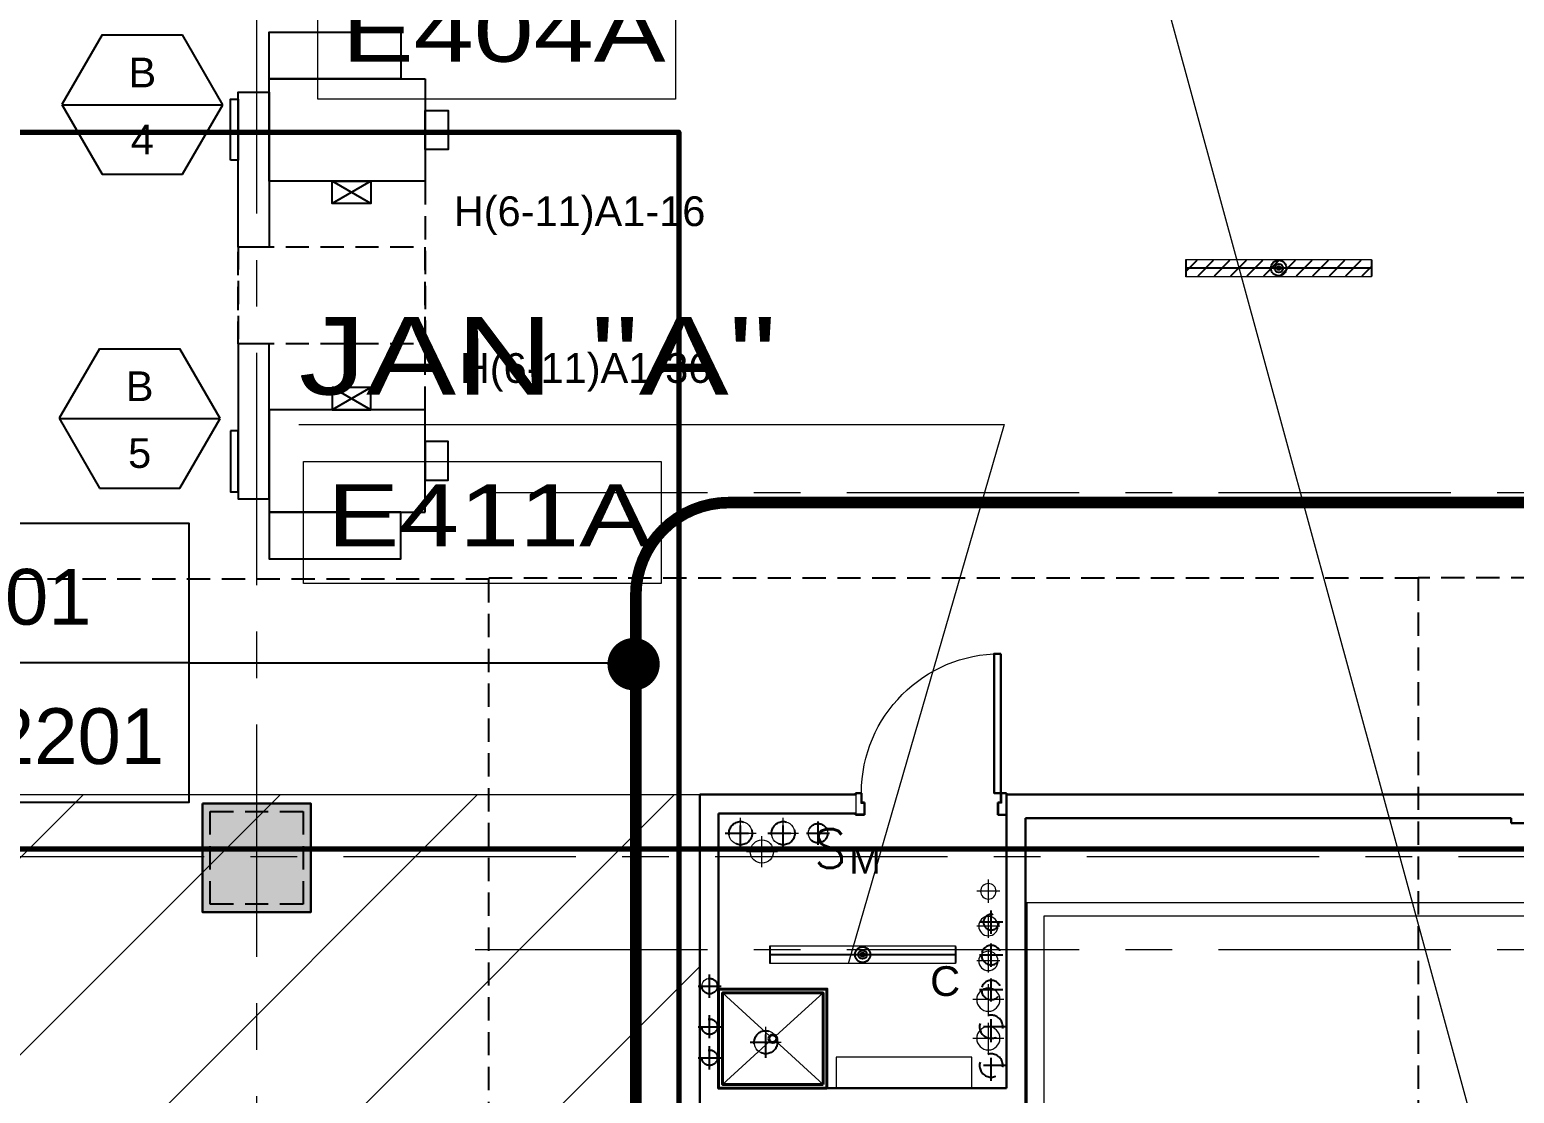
# Model space of a CAD drawing. Header units: inches. Extents: x -26500 to 0, y -3347 to 2257.
# Drawn here: x -23999.6 to -23616.2, y 866 to 1140.7 of the extents above; entities that cross this region are included whole.
import ezdxf
from ezdxf.enums import TextEntityAlignment as Align

# ---------------------------------------------------------------- set-up
doc = ezdxf.new("R2010")
doc.units = ezdxf.units.IN
doc.header["$LTSCALE"] = 48
doc.header["$MEASUREMENT"] = 0
for name, pattern in [('A104$0$CENTER', [2, 1.25, -0.25, 0.25, -0.25]), ('DASHED2', [0.375, 0.25, -0.125]), ('HIDDEN2', [0.1875, 0.125, -0.0625]), ('NB - 5th floor_plan$0$HIDDEN2', [0.1875, 0.125, -0.0625])]:
    doc.linetypes.add(name, pattern=pattern)
for name, color, linetype in [('A-Detl-Iden', 3, 'Continuous'), ('A104$0$A-ANNO-PATT-1-4', 8, 'Continuous'), ('A104$0$A-AREA-IDEN', 8, 'Continuous'), ('A104$0$A-COLS-COL1-4', 8, 'Continuous'), ('A104$0$A-DOOR', 8, 'Continuous'), ('A104$0$A-DOOR-FRAM', 8, 'Continuous'), ('A104$0$A-FLOR-HLAREAS7-11', 8, 'Continuous'), ('A104$0$A-FLOR-PFIX', 8, 'Continuous'), ('A104$0$A-FLOR-SLEEVE', 8, 'Continuous'), ('A104$0$A-FLOR-SPCL', 8, 'Continuous'), ('A104$0$A-GRID-GRDP0-15', 8, 'Continuous'), ('A104$0$A-WALL-FULL-INTR', 8, 'Continuous'), ('A104$0$M-CONC-PAD', 8, 'Continuous'), ('A104$0$M-HVAC', 8, 'Continuous'), ('A604$0$A-FLOR-SLEEVE', 8, 'Continuous'), ('A604$0$br604_br604 - E-Lite', 3, 'Continuous'), ('ANNTEXT', 6, 'Continuous'), ('E-FIRE', 234, 'Continuous'), ('E-Lite', 53, 'Continuous'), ('E-Lite-Emer', 13, 'Continuous'), ('E-Lite-Swch @ 96', 53, 'Continuous'), ('E-Powr-Circ', 232, 'Continuous'), ('E-TEXT', 6, 'Continuous'), ('G-Anno', 6, 'Continuous'), ('G-TEXT', 6, 'Continuous'), ('M-HVAC-blck', 6, 'Continuous'), ('M-HVAC-clrn', 1, 'HIDDEN2'), ('M-HVAC-EQPM-FPTD', 94, 'Continuous'), ('M-HVAC-FUTR', 4, 'HIDDEN2'), ('M-HVAC-Supp', 93, 'Continuous'), ('M-HVAC-TEXT', 6, 'Continuous'), ('NB - 5th floor_plan$0$STCCOLS1', 1, 'NB - 5th floor_plan$0$HIDDEN2'), ('NB - 5th floor_plan$0$STCCOLS2', 1, 'NB - 5th floor_plan$0$HIDDEN2'), ('NB - 5th floor_plan$0$STDROPS', 1, 'NB - 5th floor_plan$0$HIDDEN2'), ('NB - 5th floor_plan$0$STWETSTACK', 1, 'NB - 5th floor_plan$0$HIDDEN2'), ('XREF', 7, 'Continuous')]:
    doc.layers.add(name, color=color, linetype=linetype)
doc.layers.add('E-Fire-Covr', color=240, linetype='Continuous', lineweight=70, plot=False)
doc.styles.add('A104$0$Arial', font='arial.ttf', dxfattribs={"height": 0.07683851047904193})
doc.styles.add('A104$0$style-Arial', font='arial.ttf')
doc.styles.add('M08', font='arial.ttf', dxfattribs={"height": 7.68})
doc.styles.add('M10', font='arial.ttf', dxfattribs={"height": 9.6})
doc.styles.add('MAMEP ANNO', font='arial.ttf', dxfattribs={"height": 0.1015625})
doc.styles.add('P10', font='arial.ttf', dxfattribs={"height": 0.1})
doc.styles.get("Standard").update_dxf_attribs({"font": 'simplex.shx'})

# ---------------------------------------------------------------- blocks, each defined once
blk = doc.blocks.new('A104')
at = {"layer": 'A104$0$A-FLOR-HLAREAS7-11', "lineweight": 0}
h = blk.add_hatch(dxfattribs=at)
h.set_pattern_fill('HATCH', color=256, style=0, pattern_type=2)
h.set_pattern_definition([(45, (-24101.187073, 216.818869), (-25.45584412271571, 25.45584412271571), [])])
h.paths.add_polyline_path([(-23826.56542270474, 943.1574366190472), (-23826.56548419212, 543.909702867517), (-24212.19703710722, 543.909702867517), (-24036.51190609788, 943.1574223677019)])
at = {"layer": 'A104$0$A-ANNO-PATT-1-4', "lineweight": 30, "extrusion": (0, 0, -1)}
blk.add_solid([(23955.02362195713, 940.7999763187863), (23927.02362195713, 940.7999763187863), (23955.02362195713, 912.7999763187863), (23927.02362195713, 912.7999763187863)], dxfattribs=at)
at = {"layer": 'A104$0$A-AREA-IDEN', "lineweight": 13}
blk.add_line((-23930.16122332035, 1038.715511837473, 0.2065939808425978), (-23773.24600278742, 1038.715511837473, 0.2065939808425978), dxfattribs=at)
at = {"layer": 'A104$0$A-AREA-IDEN', "lineweight": 0, "elevation": 0.2065939808425978, "flags": 128}
for points in [[(-23760.57684391806, 1163.868575055185), (-23710.40531383456, 1163.868575055185), (-23628.21913220799, 862.6629334324953)], [(-23773.24600278742, 1038.715511837473), (-23747.93573956754, 1038.715511837473), (-23788.21603808939, 899.4073210480833)]]:
    blk.add_lwpolyline(points, dxfattribs=at)
at = {"layer": 'A104$0$A-AREA-IDEN', "lineweight": 13}
for points in [[(-23925.23607357159, 1154.351842771721, 0.2065939808425978), (-23832.79808144561, 1154.351842771721, 0.2065939808425978), (-23832.79808144561, 1122.822315212665, 0.2065939808425978), (-23925.23607357159, 1122.822315212665, 0.2065939808425978)], [(-23928.96142017074, 1029.198779554009, 0.2065939808425978), (-23836.52342804476, 1029.198779554009, 0.2065939808425978), (-23836.52342804476, 997.6692519949536, 0.2065939808425978), (-23928.96142017074, 997.6692519949536, 0.2065939808425978)]]:
    blk.add_3dface(points, dxfattribs=at)
at = {"layer": 'A104$0$A-COLS-COL1-4', "lineweight": 30}
blk.add_3dface([(-23955.02362195713, 940.7999763187863), (-23927.02362195713, 940.7999763187863), (-23927.02362195713, 912.7999763187863), (-23955.02362195713, 912.7999763187863)], dxfattribs=at)
at = {"layer": 'A104$0$A-DOOR', "lineweight": 0, "extrusion": (0, 0, -1)}
blk.add_arc((23748.80159900138, 943.5322598464996), 35.99999999999905, 0, 90, dxfattribs=at)
at = {"layer": 'A104$0$A-DOOR', "lineweight": 30}
blk.add_3dface([(-23748.80159902336, 979.5322598497409), (-23750.55159902336, 979.5322598497409), (-23750.55159902336, 943.5322598497409), (-23748.80159902336, 943.5322598497409)], dxfattribs=at)
at = {"layer": 'A104$0$A-DOOR-FRAM', "lineweight": 30}
for p, q in [((-23786.30297037379, 943.5324389206909), (-23784.80198612182, 943.5324389206909)), ((-23786.30297037379, 943.5324389206909), (-23786.30297037379, 943.1574389206909)), ((-23784.80198612182, 943.5324389206909), (-23784.80198612182, 941.1101948262027)), ((-23747.30100186985, 943.5324389206909), (-23748.80198612182, 943.5324389206909)), ((-23748.80198612182, 943.5324389206909), (-23748.80198612182, 941.1101948262027)), ((-23747.30100186985, 943.5324389206909), (-23747.30100186985, 943.1574389206909)), ((-23784.80198612182, 941.1101948262027), (-23784.05149399583, 941.1101948262027)), ((-23784.05149399583, 941.1101948262027), (-23784.05149399583, 937.910695662449)), ((-23748.80198612182, 941.1101948262027), (-23749.5524782478, 941.1101948262027)), ((-23749.5524782478, 941.1101948262027), (-23749.5524782478, 937.9074389206909)), ((-23786.30297037379, 937.910695662449), (-23786.30297037379, 938.285695662449)), ((-23784.05149399583, 937.910695662449), (-23786.30297037379, 937.910695662449)), ((-23749.5524782478, 937.9074389206909), (-23747.30100186985, 937.9074389206909)), ((-23747.30100186985, 937.9074389206909), (-23747.30100186985, 938.2824389206909))]:
    blk.add_line(p, q, dxfattribs=at)
at = {"layer": 'A104$0$A-DOOR-FRAM', "lineweight": 13}
for p, q in [((-23786.15287194859, 943.3823404954941), (-23784.95208454702, 943.3823404954941)), ((-23786.15287194859, 943.3823404954941), (-23786.15287194859, 943.1574389206909)), ((-23784.95208454702, 943.3823404954941), (-23784.95208454702, 940.9600964010059)), ((-23747.45110029505, 943.3823404954941), (-23748.65188769662, 943.3823404954941)), ((-23748.65188769662, 943.3823404954941), (-23748.65188769662, 940.9600964010059)), ((-23747.45110029505, 943.3823404954941), (-23747.45110029505, 943.1574389206909)), ((-23786.30297037379, 943.1574389206909), (-23786.15287194859, 943.1574389206909)), ((-23784.95208454702, 940.9600964010059), (-23784.20159242103, 940.9600964010059)), ((-23784.20159242103, 940.9600964010059), (-23784.20159242103, 938.0607940876458)), ((-23748.65188769662, 940.9600964010059), (-23749.40237982261, 940.9600964010059)), ((-23749.40237982261, 940.9600964010059), (-23749.40237982261, 938.0575373458878)), ((-23747.30100186985, 943.1574389206909), (-23747.45110029505, 943.1574389206909)), ((-23786.15287194859, 938.285695662449), (-23786.30297037379, 938.285695662449)), ((-23786.15287194859, 938.0607940876458), (-23786.15287194859, 938.285695662449)), ((-23784.20159242103, 938.0607940876458), (-23786.15287194859, 938.0607940876458)), ((-23749.40237982261, 938.0575373458878), (-23747.45110029505, 938.0575373458878)), ((-23747.45110029505, 938.0575373458878), (-23747.45110029505, 938.2824389206909)), ((-23747.45110029505, 938.2824389206909), (-23747.30100186985, 938.2824389206909))]:
    blk.add_line(p, q, dxfattribs=at)
at = {"layer": 'A104$0$A-FLOR-HLAREAS7-11', "lineweight": 0}
blk.add_3dface([(-23826.56542270474, 943.1574366190472), (-23826.56548419212, 543.909702867517), (-24212.19703710722, 543.909702867517), (-24036.51190609788, 943.1574223677019)], dxfattribs=at)
at = {"layer": 'A104$0$A-FLOR-PFIX', "lineweight": 0}
for p, q in [((-23820.69610058025, 891.9021878419771), (-23808.45352912683, 880.7673924029211)), ((-23794.7175197067, 891.9021878419771), (-23806.94444128465, 880.7816261905507)), ((-23808.46120362836, 879.4021089468786), (-23820.69610058025, 868.2742935777399)), ((-23806.96009116013, 879.4090890167936), (-23794.7175197067, 868.2742935777399))]:
    blk.add_line(p, q, dxfattribs=at)
at = {"layer": 'A104$0$A-FLOR-PFIX', "lineweight": 40, "extrusion": (0, 0, -1)}
blk.add_circle((23807.70681014348, 880.0882407098584), 1.010506831928357, dxfattribs=at)
at = {"layer": 'A104$0$A-FLOR-PFIX', "lineweight": 40}
for points in [[(-23793.7175197067, 867.2742935777399), (-23821.69610058025, 867.2742935777399), (-23821.69610058025, 892.9021878419769), (-23793.7175197067, 892.9021878419769)], [(-23794.7175197067, 868.2742935777399), (-23820.69610058025, 868.2742935777399), (-23820.69610058025, 891.9021878419771), (-23794.7175197067, 891.9021878419771)]]:
    blk.add_3dface(points, dxfattribs=at)
at = {"layer": 'A104$0$A-FLOR-SLEEVE', "lineweight": 0}
for p, q in [((-23816.02362201405, 929.1574136608539), (-23816.02362201405, 937.1574136608539)), ((-23805.02362201405, 929.1574136608539), (-23805.02362201405, 937.1574136608539)), ((-23796.02362201405, 930.1574136608536), (-23796.02362201405, 936.1574136608536)), ((-23820.02362201405, 933.1574136608539), (-23812.02362201405, 933.1574136608539)), ((-23810.52362201405, 924.4074136608538), (-23810.52362201405, 932.4074136608538)), ((-23809.02362201405, 933.1574136608539), (-23801.02362201405, 933.1574136608539)), ((-23799.02362201405, 933.1574136608536), (-23793.02362201405, 933.1574136608536)), ((-23814.52362201405, 928.4074136608538), (-23806.52362201405, 928.4074136608538)), ((-23752.02362201405, 915.1574136608536), (-23752.02362201405, 921.1574136608536)), ((-23749.02362201405, 918.1574136608536), (-23755.02362201405, 918.1574136608536)), ((-23749.02362201405, 909.1574136608538), (-23755.02362201405, 909.1574136608538)), ((-23752.02362201405, 906.1574136608538), (-23752.02362201405, 912.1574136608538)), ((-23752.02362201405, 897.1574136608536), (-23752.02362201405, 903.1574136608536)), ((-23749.02362201405, 900.1574136608536), (-23755.02362201405, 900.1574136608536)), ((-23827.02362201334, 893.6574136608535), (-23821.02362201334, 893.6574136608535)), ((-23824.02362201334, 890.6574136608535), (-23824.02362201334, 896.6574136608535)), ((-23752.02362201405, 886.1574136608536), (-23752.02362201405, 894.1574136608536)), ((-23748.02362201405, 890.1574136608536), (-23756.02362201405, 890.1574136608536)), ((-23809.52362201308, 875.1574136608535), (-23809.52362201308, 883.1574136608535)), ((-23752.02362201405, 876.1574136608535), (-23752.02362201405, 884.1574136608535)), ((-23813.52362201308, 879.1574136608535), (-23805.52362201308, 879.1574136608535)), ((-23748.02362201405, 880.1574136608535), (-23756.02362201405, 880.1574136608535))]:
    blk.add_line(p, q, dxfattribs=at)
at = {"layer": 'A104$0$A-FLOR-SLEEVE', "lineweight": 13}
for centre, radius in [((-23816.02362201405, 933.1574136608539), 3), ((-23805.02362201405, 933.1574136608539), 3), ((-23796.02362201405, 933.1574136608536), 2.5), ((-23810.52362201405, 928.4074136608538), 3), ((-23824.02362201334, 893.6574136608535), 2), ((-23809.52362201308, 879.1574136608535), 3)]:
    blk.add_circle(centre, radius, dxfattribs=at)
at = {"layer": 'A104$0$A-FLOR-SLEEVE', "lineweight": 13, "extrusion": (0, 0, -1)}
for centre, radius in [((23752.02362201405, 918.1574136608536), 2), ((23752.02362201405, 909.1574136608538), 2.5), ((23752.02362201405, 900.1574136608536), 2.5), ((23752.02362201405, 890.1574136608536), 3), ((23752.02362201405, 880.1574136608535), 3)]:
    blk.add_circle(centre, radius, dxfattribs=at)
at = {"layer": 'A104$0$A-FLOR-SPCL', "lineweight": 13}
blk.add_3dface([(-23791.30374852614, 867.2742932288487), (-23756.30374852614, 867.2742932288487), (-23756.30374852614, 875.2742932288487), (-23791.30374852614, 875.2742932288487)], dxfattribs=at)
at = {"layer": 'A104$0$A-GRID-GRDP0-15', "linetype": 'A104$0$CENTER', "lineweight": 0}
for p, q in [((-23941.02362203524, 2113.236184367351), (-23941.02362198513, -676.9049304466453)), ((-23884.56308005413, 1021.16966543879), (-20452.75765742801, 1021.16966543879)), ((-24110.5720660874, 927.1574136608536), (-20437.53836367614, 927.1574136608536)), ((-23884.56308005413, 903.1574136608535), (-20364.93221050551, 903.1574136608535))]:
    blk.add_line(p, q, dxfattribs=at)
at = {"layer": 'A104$0$A-WALL-FULL-INTR', "lineweight": 30}
for p, q in [((-23826.56545204271, 752.6610956915483), (-23826.56542270474, 943.1574366190472)), ((-23786.15287194859, 943.1574400568308), (-23826.56542278175, 943.1574223677019)), ((-23747.30100186985, 943.1574389206982), (-23747.30376587635, 867.2742932305916)), ((-23558.27523343719, 943.1574161568224), (-23747.30100186985, 943.1574388307346)), ((-23821.69337988278, 938.2853855057512), (-23786.15287194859, 938.2853855057512)), ((-23821.69337988278, 867.2742933479583), (-23821.69337988278, 938.2853855057512)), ((-23617.02362194211, 937.0324254568013), (-23742.4310840461, 937.0324916377505)), ((-23742.43108404611, 937.032492033546), (-23742.43035979764, 783.6611561943397)), ((-23617.02362194211, 935.7823944042432), (-23617.02362194211, 937.0323944042434)), ((-23593.02376481443, 935.7823818422974), (-23617.02362194211, 935.7823944042432)), ((-23821.69337988278, 867.2742933479583), (-23747.30374852614, 867.2742932305916))]:
    blk.add_line(p, q, dxfattribs=at)
at = {"layer": 'A104$0$A-WALL-FULL-INTR', "lineweight": 13}
blk.add_line((-23786.15287194859, 938.2853855057512), (-23786.15287194859, 943.1574398894799), dxfattribs=at)
at = {"layer": 'A104$0$M-CONC-PAD', "lineweight": 0}
blk.add_3dface([(-23543.08241884964, 915.1574283643353), (-23742.08241884964, 915.1574283643353), (-23742.08241884964, 827.1574283643353), (-23543.08241884964, 827.1574283643353)], dxfattribs=at)
at = {"layer": 'A104$0$M-HVAC', "lineweight": 13}
blk.add_3dface([(-23737.65337150284, 911.8038870017481), (-23547.08241884964, 911.8038870017481), (-23547.08241884964, 831.1574283643353), (-23737.65337150284, 831.1574283643353)], dxfattribs=at)
at = {"layer": 'A104$0$A-AREA-IDEN', "lineweight": 30, "style": 'A104$0$style-Arial', "width": 1.246875153404916}
blk.add_text('E404A', height=15.99999803149606, dxfattribs=at).set_placement((-23919.05201845348, 1132.465031748098, 0.2065939808425978))
at = {"layer": 'A104$0$A-AREA-IDEN', "lineweight": 13, "style": 'A104$0$style-Arial', "width": 1.246875153404916}
blk.add_text('E411A', height=15.99999803149606, dxfattribs=at).set_placement((-23922.77736505263, 1007.311968530387, 0.2065939808425978))
at = {"layer": 'A104$0$A-AREA-IDEN', "lineweight": 13, "insert": (-23930.16220757232, 1046.194515774481, 0.2065939808425978), "char_height": 19.99999606299212, "attachment_point": 7, "line_spacing_factor": 0.5999999999999999, "style": 'A104$0$Arial'}
blk.add_mtext('\\H1x;\\W1.24688;JAN "A"', dxfattribs=at)
blk = doc.blocks.new('NB - 5th floor_plan')
at = {"layer": 'NB - 5th floor_plan$0$STCCOLS1', "color": 1, "linetype": 'NB - 5th floor_plan$0$HIDDEN2'}
blk.add_lwpolyline([(-23953.02362195713, 938.7999763187863), (-23929.02362195713, 938.7999763187863), (-23929.02362195713, 914.7999763187863), (-23953.02362195713, 914.7999763187863)], close=True, dxfattribs=at)
at = {"layer": 'NB - 5th floor_plan$0$STCCOLS2', "color": 1, "linetype": 'NB - 5th floor_plan$0$HIDDEN2'}
blk.add_lwpolyline([(-23955.02362195713, 940.7999763187863), (-23927.02362195713, 940.7999763187863), (-23927.02362195713, 912.7999763187863), (-23955.02362195713, 912.7999763187863)], close=True, dxfattribs=at)
at = {"layer": 'NB - 5th floor_plan$0$STDROPS', "color": 1, "linetype": 'NB - 5th floor_plan$0$HIDDEN2'}
blk.add_line((-23881.02362201582, 999.1574164483659), (-23641.0236218913, 999.157416450143), dxfattribs=at)
blk.add_lwpolyline([(-24070.86888474756, 830.7999763187863), (-23881.02362203084, 830.7999763187863), (-23881.02362203084, 998.7999763187863), (-24157.59385237973, 998.7999763187863), (-24205.57165567015, 890.4431465005995), (-24070.86888474756, 830.7999763187863), (-24205.57165567015, 890.4431465006002)], dxfattribs=at)
blk.add_lwpolyline([(-23641.0236218913, 831.1574164492545), (-23521.02362189314, 831.1574164492545), (-23521.02362189314, 999.1574164492545), (-23641.0236218913, 999.1574164492545)], close=True, dxfattribs=at)
at = {"layer": 'NB - 5th floor_plan$0$STWETSTACK', "color": 1, "linetype": 'NB - 5th floor_plan$0$HIDDEN2'}
for p, q in [((-23816.02226305006, 929.1568119440523, -0.00626597415920496), (-23816.02226305006, 937.1568119440523, -0.00626597415920496)), ((-23805.02226305006, 929.1568119440523, -0.00626597415920496), (-23805.02226305006, 937.1568119440523, -0.00626597415920496)), ((-23796.02226305006, 930.156811944052, -0.006265974159167662), (-23796.02226305006, 936.156811944052, -0.006265974159167662)), ((-23820.02226305006, 933.1568119440523, -0.00626597415920496), (-23812.02226305006, 933.1568119440523, -0.00626597415920496)), ((-23809.02226305006, 933.1568119440523, -0.00626597415920496), (-23801.02226305006, 933.1568119440523, -0.00626597415920496)), ((-23799.02226305006, 933.156811944052, -0.006265974159167662), (-23793.02226305006, 933.156811944052, -0.006265974159167662)), ((-23751.30211977573, 907.1568119440519, -0.006265974159126184), (-23751.30211977573, 913.1568119440519, -0.006265974159126184)), ((-23748.30211977573, 910.1568119440519, -0.006265974159126184), (-23754.30211977573, 910.1568119440519, -0.006265974159126184)), ((-23748.30211977573, 901.6568119440519, -0.00626597415920496), (-23754.30211977573, 901.6568119440519, -0.00626597415920496)), ((-23751.30211977573, 898.6568119440519, -0.00626597415920496), (-23751.30211977573, 904.6568119440519, -0.00626597415920496)), ((-23827.02226304935, 893.6568119440519, -0.006265974159338191), (-23821.02226304935, 893.6568119440519, -0.006265974159338191)), ((-23824.02226304935, 890.6568119440519, -0.006265974159338191), (-23824.02226304935, 896.6568119440519, -0.006265974159338191)), ((-23751.30211977573, 889.6568119440519, -0.00626597415920496), (-23751.30211977573, 895.6568119440519, -0.00626597415920496)), ((-23748.30211977573, 892.6568119440519, -0.00626597415920496), (-23754.30211977573, 892.6568119440519, -0.00626597415920496)), ((-23824.02226304917, 880.1657195102609, -0.00626597415920496), (-23824.02226304917, 886.1657195102609, -0.00626597415920496)), ((-23751.3021197762, 879.1568119440519, -0.006265974159192768), (-23751.3021197762, 887.1568119440519, -0.006265974159192768)), ((-23827.02226304917, 883.1657195102609, -0.00626597415920496), (-23821.02226304917, 883.1657195102609, -0.00626597415920496)), ((-23809.52226304909, 875.1568119440519, -0.006265974159242257), (-23809.52226304909, 883.1568119440519, -0.006265974159242257)), ((-23747.3021197762, 883.1568119440519, -0.006265974159192768), (-23755.3021197762, 883.1568119440519, -0.006265974159192768)), ((-23813.52226304909, 879.1568119440519, -0.006265974159242257), (-23805.52226304909, 879.1568119440519, -0.006265974159242257)), ((-23827.02226304902, 875.1568119440519, -0.006265974159338191), (-23821.02226304902, 875.1568119440519, -0.006265974159338191)), ((-23824.02226304902, 872.1568119440519, -0.006265974159338191), (-23824.02226304902, 878.1568119440519, -0.006265974159338191)), ((-23751.3021197762, 869.1568119440519, -0.006265974159199929), (-23751.3021197762, 877.1568119440519, -0.006265974159199929)), ((-23747.3021197762, 873.1568119440519, -0.006265974159199929), (-23755.3021197762, 873.1568119440519, -0.006265974159199929))]:
    blk.add_line(p, q, dxfattribs=at)
for centre, radius in [((-23816.02226305006, 933.1568119440523, -0.00626597415920496), 3), ((-23805.02226305006, 933.1568119440523, -0.00626597415920496), 3), ((-23796.02226305006, 933.156811944052, -0.006265974159167662), 2.5), ((-23824.02226304935, 893.6568119440519, -0.006265974159338191), 2), ((-23824.02226304917, 883.1657195102609, -0.00626597415920496), 2), ((-23809.52226304909, 879.1568119440519, -0.006265974159242257), 3), ((-23824.02226304902, 875.1568119440519, -0.006265974159338191), 2)]:
    blk.add_circle(centre, radius, dxfattribs=at)
at = {"layer": 'NB - 5th floor_plan$0$STWETSTACK', "color": 1, "linetype": 'NB - 5th floor_plan$0$HIDDEN2', "extrusion": (0, 0, -1)}
for centre, radius in [((23751.30211977573, 910.1568119440519, 0.006265974159126184), 2), ((23751.30211977573, 901.6568119440519, 0.00626597415920496), 2.5), ((23751.30211977573, 892.6568119440519, 0.00626597415920496), 2.5), ((23751.3021197762, 883.1568119440519, 0.006265974159192768), 3), ((23751.3021197762, 873.1568119440519, 0.006265974159199929), 3)]:
    blk.add_circle(centre, radius, dxfattribs=at)
blk = doc.blocks.new('A$C420D110D')
blk.add_line((47.99999085984382, 24.00000297487713), (-9.140156180365011e-06, 24.00000297487713))
blk.add_lwpolyline([(-9.140156180365011e-06, 48.00000297487713), (-9.140156180365011e-06, 2.974877133965492e-06), (47.99999085984382, 2.974877133965492e-06), (47.99999085984382, 48.00000297487713)], close=True)
at = {"layer": 'G-TEXT', "color": 6, "style": 'P10'}
for tag, p in [('M3.01', (23.75539685604235, 35.39996080418132)), ('01', (24.32681915413923, 11.39996080418132))]:
    blk.add_attdef(tag, text='', height=9.6, dxfattribs=at).set_placement(p, align=Align.MIDDLE)
blk = doc.blocks.new('A604')
at = {"layer": 'A604$0$A-FLOR-SLEEVE', "lineweight": 0}
for p, q in [((-23816.02362201405, 929.1574136608539), (-23816.02362201405, 937.1574136608539)), ((-23805.02362201405, 929.1574136608539), (-23805.02362201405, 937.1574136608539)), ((-23796.02362201405, 930.1574136608536), (-23796.02362201405, 936.1574136608536)), ((-23820.02362201405, 933.1574136608539), (-23812.02362201405, 933.1574136608539)), ((-23810.52362201405, 924.4074136608538), (-23810.52362201405, 932.4074136608538)), ((-23809.02362201405, 933.1574136608539), (-23801.02362201405, 933.1574136608539)), ((-23799.02362201405, 933.1574136608536), (-23793.02362201405, 933.1574136608536)), ((-23814.52362201405, 928.4074136608538), (-23806.52362201405, 928.4074136608538)), ((-23752.02362201405, 915.1574136608536), (-23752.02362201405, 921.1574136608536)), ((-23749.02362201405, 918.1574136608536), (-23755.02362201405, 918.1574136608536)), ((-23749.02362201405, 909.1574136608538), (-23755.02362201405, 909.1574136608538)), ((-23752.02362201405, 906.1574136608538), (-23752.02362201405, 912.1574136608538)), ((-23752.02362201405, 897.1574136608536), (-23752.02362201405, 903.1574136608536)), ((-23749.02362201405, 900.1574136608536), (-23755.02362201405, 900.1574136608536)), ((-23827.02362201334, 893.6574136608535), (-23821.02362201334, 893.6574136608535)), ((-23824.02362201334, 890.6574136608535), (-23824.02362201334, 896.6574136608535)), ((-23752.02362201405, 886.1574136608536), (-23752.02362201405, 894.1574136608536)), ((-23748.02362201405, 890.1574136608536), (-23756.02362201405, 890.1574136608536)), ((-23809.52362201308, 875.1574136608535), (-23809.52362201308, 883.1574136608535)), ((-23752.02362201405, 876.1574136608535), (-23752.02362201405, 884.1574136608535)), ((-23813.52362201308, 879.1574136608535), (-23805.52362201308, 879.1574136608535)), ((-23748.02362201405, 880.1574136608535), (-23756.02362201405, 880.1574136608535))]:
    blk.add_line(p, q, dxfattribs=at)
at = {"layer": 'A604$0$A-FLOR-SLEEVE', "lineweight": 13}
for centre, radius in [((-23816.02362201405, 933.1574136608539), 3), ((-23805.02362201405, 933.1574136608539), 3), ((-23796.02362201405, 933.1574136608536), 2.5), ((-23810.52362201405, 928.4074136608538), 3), ((-23824.02362201334, 893.6574136608535), 2), ((-23809.52362201308, 879.1574136608535), 3)]:
    blk.add_circle(centre, radius, dxfattribs=at)
at = {"layer": 'A604$0$A-FLOR-SLEEVE', "lineweight": 13, "extrusion": (0, 0, -1)}
for centre, radius in [((23752.02362201405, 918.1574136608536), 2), ((23752.02362201405, 909.1574136608538), 2.5), ((23752.02362201405, 900.1574136608536), 2.5), ((23752.02362201405, 890.1574136608536), 3), ((23752.02362201405, 880.1574136608535), 3)]:
    blk.add_circle(centre, radius, dxfattribs=at)
at = {"layer": 'A604$0$br604_br604 - E-Lite', "lineweight": 13}
for points in [[(-23701.02229419206, 1081.4134703086), (-23653.02229419206, 1081.4134703086), (-23653.02229419206, 1076.9134703086), (-23701.02229419206, 1076.9134703086)], [(-23808.49860062898, 904.029839323196), (-23760.49860062898, 904.029839323196), (-23760.49860062898, 899.529839323196), (-23808.49860062898, 899.529839323196)]]:
    blk.add_3dface(points, dxfattribs=at)
blk = doc.blocks.new('LTG-Switch-Anno')
at = {"color": 0, "linetype": 'ByBlock'}
blk.add_text('S', height=0.1041666666666667, dxfattribs=at).set_placement((4.381680203853951e-14, -0.1093749999999834), align=Align.CENTER)
at = {"color": 6, "style": 'MAMEP ANNO'}
blk.add_attdef('SUB', (0.05208333333333333, -0.125), '', height=0.07291666666666666, dxfattribs=at)
blk = doc.blocks.new('LFIND4')
for p, q in [((-24, 2), (-24, -2)), ((24, 0), (-24, 0)), ((24, 2), (24, -2))]:
    blk.add_line(p, q)
for radius in [2, 1.118033988749895, 0.5]:
    blk.add_circle((0, 0), radius)
blk = doc.blocks.new('*U149')
at = {"layer": 'E-Fire-Covr'}
blk.add_lwpolyline([(10.15365277352731, 321.9999999999999), (318, 321.9999999999999), (318, -314.0000000000001), (-318, -314.0000000000001), (-318, 321.9999999999999), (-9.514662369719645, 321.9999999999999)], dxfattribs=at)
blk = doc.blocks.new('A$C73FD2CE6')
at = {"layer": 'M-HVAC-blck'}
for p, q in [((10.41146786481431, 35.99999959071624), (9.2725531430915e-07, 18.01106282977503)), ((10.41146786481431, 35.99999959071624), (31.18333421489024, 35.99999959071624)), ((41.56922030890837, 17.96680987354034), (31.18333421489024, 35.99999959071624)), ((9.2725531430915e-07, 18.01106282977503), (10.37314368052284, -4.09283529734239e-07)), ((0.01274426800591755, 17.98893635165769), (41.55647696815777, 17.98893635165769)), ((31.17055952539977, -4.09283529734239e-07), (41.56922030890837, 17.96680987354034)), ((10.37314368052193, -4.09283529734239e-07), (31.17055952539931, -4.09283529734239e-07))]:
    blk.add_line(p, q, dxfattribs=at)
at = {"layer": 'M-HVAC-TEXT', "style": 'M08'}
for tag, p in [('2', (20.78461061808184, 26.29646322778831)), ('1', (20.78461061808184, 8.988936351657685))]:
    blk.add_attdef(tag, text='', height=7.68, dxfattribs=at).set_placement(p, align=Align.MIDDLE)
blk = doc.blocks.new('A$C4BF10DA9')
at = {"layer": 'E-Powr-Circ'}
for p, q in [((20.00000296295684, 42.00000089890455), (30.00000296295684, 36.25000089890455)), ((20.00000296295684, 36.25000089890455), (30.00000296295684, 42.00000089890455))]:
    blk.add_line(p, q, dxfattribs=at)
at = {"layer": 'M-HVAC-clrn', "flags": 128}
blk.add_lwpolyline([(6.000002962956842, 42.00000089890455), (6.000002962956842, 8.989045454654843e-07), (54.25000296295684, 8.989045454654843e-07), (54.25000296295684, 25.00000089890455)], dxfattribs=at)
at = {"layer": 'M-HVAC-EQPM-FPTD'}
for p, q in [((6.000002962956842, 68.50000089890455), (6.000002962956842, 42.00000089890455)), ((46.25000296295684, 68.50000089890455), (6.000002962956842, 68.50000089890455)), ((46.25000296295684, 42.00000089890455), (46.25000296295684, 68.50000089890455)), ((6.000002962956842, 42.00000089890455), (46.25000296295684, 42.00000089890455))]:
    blk.add_line(p, q, dxfattribs=at)
for points in [[(12.25000296295684, 68.50000089890455), (46.25000296295684, 68.50000089890455), (46.25000296295684, 80.50000089890455), (12.25000296295684, 80.50000089890455)], [(46.25000296295684, 25.00000089890455), (54.25000296295684, 25.00000089890455), (54.25000296295684, 65.00000089890455), (46.25000296295684, 65.00000089890455)], [(6.000002962956842, 50.25000089890455), (6.000002962956842, 60.25000089890455), (2.962956841656705e-06, 60.25000089890455), (2.962956841656705e-06, 50.25000089890455)], [(30.00000296295684, 42.00000089890455), (20.00000296295684, 42.00000089890455), (20.00000296295684, 36.25000089890455), (30.00000296295684, 36.25000089890455)]]:
    blk.add_lwpolyline(points, close=True, dxfattribs=at)
at = {"layer": 'M-HVAC-Supp'}
blk.add_lwpolyline([(56.25000296295684, 47.50000089890455), (56.25000296295684, 63.25000089890455), (54.25000296295684, 63.25000089890455), (54.25000296295684, 47.50000089890455)], close=True, dxfattribs=at)

msp = doc.modelspace()

# ---------------------------------------------------------------- hatches: boundary and pattern name
at = {"layer": 'E-Lite-Emer'}
h = msp.add_hatch(dxfattribs=at)
h.set_pattern_fill('ANSI31', color=256, scale=24, angle=180, style=0)
h.set_pattern_definition([(225, (-25772.5473158345, 3800.913486312447), (2.121320343559641, -2.121320343559644), [])])
h.paths.add_polyline_path([(-23653.02229419206, 1081.1634703086), (-23701.02229419206, 1081.1634703086), (-23701.02229419206, 1077.1634703086), (-23653.02229419206, 1077.1634703086)])

# ---------------------------------------------------------------- linework, layer by layer
at = {"color": 6, "linetype": 'ByBlock', "const_width": 6.75}
msp.add_lwpolyline([(-23847.03538832979, 976.8364164540853, 1), (-23840.28538832979, 976.8364164540853, 1)], format="xyb", close=True, dxfattribs=at)
at = {"layer": 'A-Detl-Iden', "linetype": 'DASHED2', "const_width": 3, "flags": 128}
msp.add_lwpolyline([(-23819.08755002772, 1018.57095106634), (-22491.24815455024, 1018.570951080911, -0.414213562373095), (-22467.24815455024, 994.5709510809105), (-22467.24815455024, 520.9401218412587, -0.414213562373095), (-22491.24815455024, 496.9401218412587), (-23819.08755002772, 496.9401218266883, -0.414213562373095), (-23843.08755002772, 520.9401218266883), (-23843.08755002772, 994.5709510663401, -0.414213562373095)], format="xyb", close=True, dxfattribs=at)
at = {"layer": 'G-Anno'}
msp.add_line((-23958.48525466277, 977.1392464897472), (-23843.85904365138, 977.1392464897472), dxfattribs=at)

# ---------------------------------------------------------------- block references
at = {"layer": 'E-FIRE'}
for p in [(-23839.25233312347, 1243.009449684825), (-24149.9422572513, 792.2292911534933)]:
    msp.add_blockref('*U149', p, dxfattribs=at)
at = {"layer": 'E-Lite'}
for p in [(-23677.02229419206, 1079.1634703086), (-23784.49860062898, 901.779839323196)]:
    msp.add_blockref('LFIND4', p, dxfattribs=at)
at = {"layer": 'E-Lite-Swch @ 96', "xscale": 96, "yscale": 96, "zscale": 96}
msp.add_blockref('LTG-Switch-Anno', (-23792.94096013814, 934.7232572736297, 0.0006348441674595743), dxfattribs=at).add_auto_attribs({'SUB': 'M'})
at = {"layer": 'G-Anno'}
ref = msp.add_blockref('A$C420D110D', (-24030.48524095254, 941.1392420274315), dxfattribs=dict(at, xscale=1.5, yscale=1.5, zscale=1.5))
ref.add_attrib('01', 'E2201', dxfattribs={"layer": 'G-TEXT', "color": 6, "height": 14.40234375, "style": 'M10'}).set_placement((-23993.99501222508, 958.2391832345274), align=Align.MIDDLE)
ref.add_attrib('M3.01', '01', dxfattribs={"layer": 'G-TEXT', "color": 6, "height": 14.40234375, "style": 'M10'}).set_placement((-23994.85214566575, 994.2391832345274), align=Align.MIDDLE)
at = {"layer": 'M-HVAC-blck'}
for p, values in [((-23991.34039134877, 1103.383215037595), {'2': 'B', '1': '4'}), ((-23992.03059785439, 1022.330620387163), {'2': 'B', '1': '5'})]:
    msp.add_blockref('A$C73FD2CE6', p, dxfattribs=at).add_auto_attribs(values)
at = {"layer": 'M-HVAC-EQPM-FPTD', "rotation": 180}
msp.add_blockref('A$C4BF10DA9', (-23891.52348793049, 1084.577329362945), dxfattribs=at)
at = {"layer": 'M-HVAC-FUTR', "xscale": -1}
msp.add_blockref('A$C4BF10DA9', (-23891.52347637625, 1059.577327564981), dxfattribs=at)
at = {"layer": 'XREF'}
for name in ['A104', 'NB - 5th floor_plan', 'A604']:
    msp.add_blockref(name, (0, 0), dxfattribs=at)

# ---------------------------------------------------------------- texts
at = {"layer": 'ANNTEXT', "char_height": 7.68, "attachment_point": 1, "style": 'M08'}
for s, insert in [('H(6-11)A1-16', (-23890.11127276078, 1097.693525531691)), ('H(6-11)A1-36', (-23888.55925000791, 1057.180452977094))]:
    msp.add_mtext_dynamic_manual_height_columns(s, width=59.18108926864807, gutter_width=1, heights=[0], dxfattribs=dict(at, insert=insert))
at = {"layer": 'E-TEXT', "style": 'M08'}
msp.add_text('C', height=7.68, dxfattribs=at).set_placement((-23767.06173140721, 891.1140834388193))

doc.saveas('drawing.dxf')
